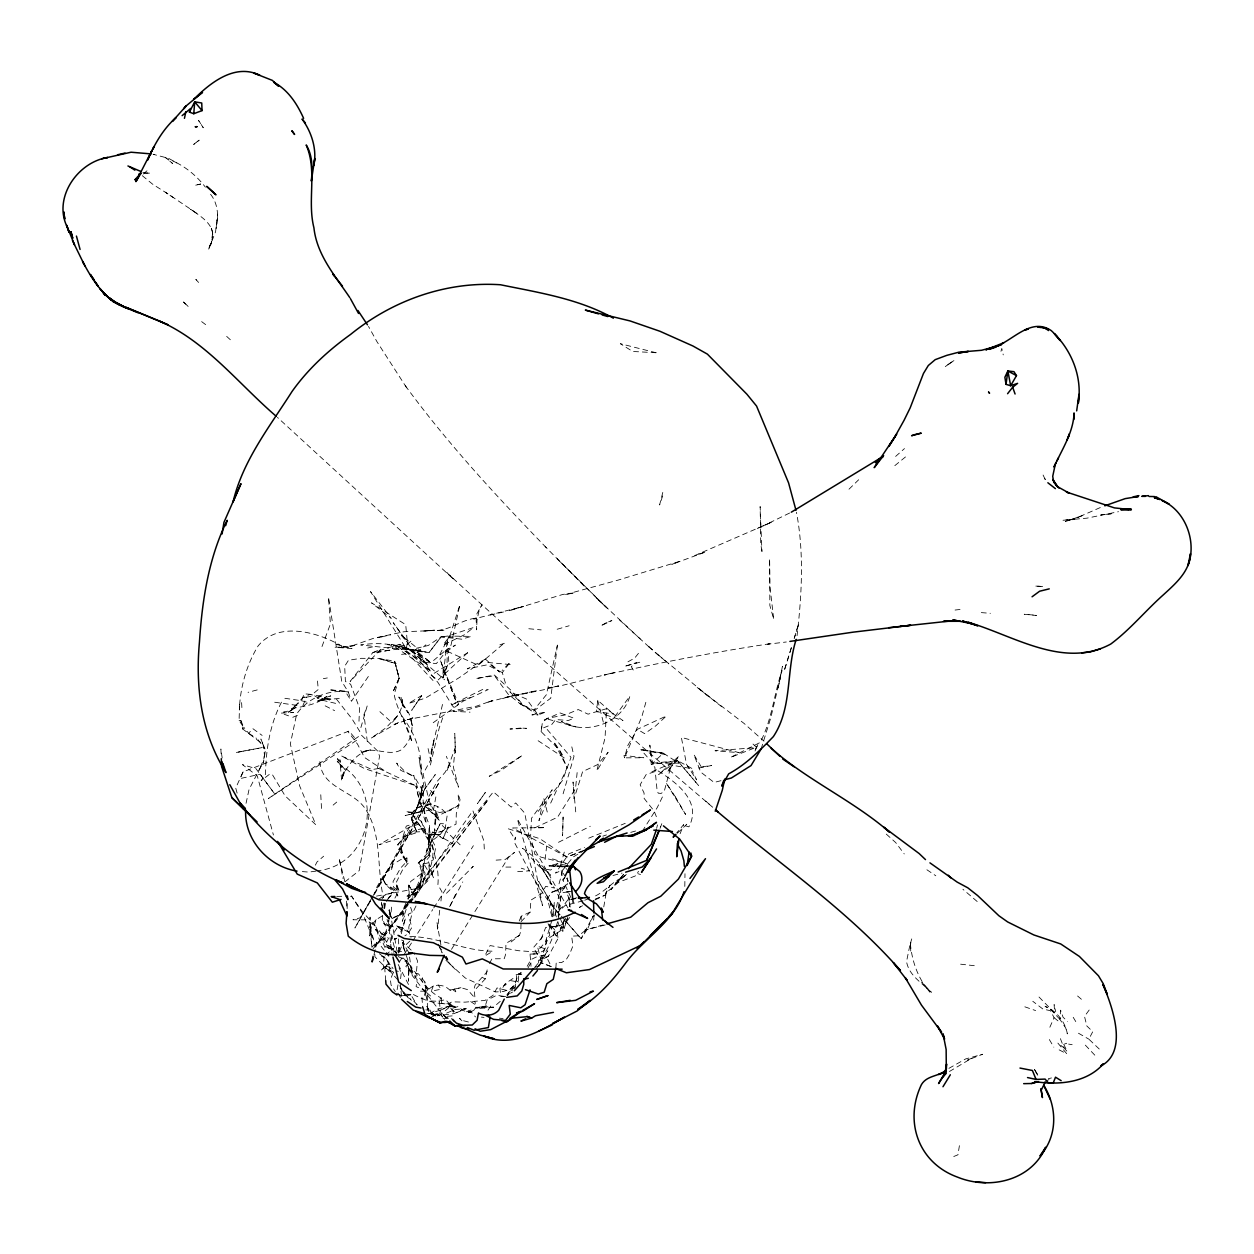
<?xml version="1.0" encoding="UTF-8"?>
<svg xmlns="http://www.w3.org/2000/svg" width="1254" height="1254" viewBox="0 0 1254 1254"><rect width="100%" height="100%" fill="white"/><g stroke="black" fill="none" stroke-linecap="round" stroke-linejoin="round"><path stroke-width="0.75" stroke-dasharray="5 3.75" d="M436.267 816.291L439.37 820.477L431.141 809.723L424.965 806.024L436.267 816.291L434.746 825.853L435.671 810.084L439.37 820.477L424.965 806.024L431.486 804.065L417.096 807.952L410.951 814.661L411.547 819.003L417.676 824.536L409.556 827.107L379.037 844.788L417.018 832.562L411.578 819.646L410.951 814.661C418.899 800.961 439.119 801.275 447.176 815.429L445.248 828.298L440.201 834.474L429.197 834.756L430.608 855.306L423.162 864.1L420.654 882.189L409.462 897.456C425.733 879.305 422.755 853.19 432.505 832.092L452.913 843.613M399.101 952.664L398.458 938.588L403.678 941.049L398.725 953.401L399.133 947.381L398.239 953.15M246.05 803.312L249.06 789.44L261.992 764.532L258.857 770.348L263.653 759.705L265.284 750.927L263.387 763.043L264.437 755.049L263.418 745.08L264.531 748.685L260.895 738.998L264.907 748.952L258.199 739.938L260.738 742.603L242.68 728.966L244.091 728.072L239.091 720.533L239.592 703.745L239.357 710.03C240.078 687.85 246.536 664.714 258.12 645.92C278.576 620.793 318.155 632.126 341.903 646.186L336.527 644.352L352.029 648.569L334.881 647.236L348.204 647.001L338.078 647.769L356.528 644.932L349.396 646.813L373.864 638.192L403.945 631.75L445.295 630.072L436.235 630.652C451.079 629.884 462.616 618.818 477.508 618.065L473.667 619.006L523.451 606.434L508.763 610.808L562.921 594.412L574.661 592.797L564.661 594.757L618.316 580.038L679.731 561.322L671.831 564.394L705.908 551.838L694.873 555.506L772.292 521.868L756.084 529.031M401.546 996.193L400.261 983.951M347.139 908.601L347.327 901.14M566.683 865.323L557.325 863.755L550.678 870.072L541.54 868.27L550.459 874.712L549.91 883.035L554.707 888.067L545.615 886.374L541.885 893.381L530.912 900.121L530.128 912.113L521.241 916.172L520.802 931.126L519.469 935.296L511.13 941.926M389.947 971.693L389.508 963.527L385.48 958.134L377.877 952.648M511.036 980.706L518.482 982.039L518.733 974.703L521.147 972.305M558.202 916.376L559.19 897.002L556.18 891.97L560.381 887.675L564.347 886.547L567.529 883.772L558.939 894.917L554.378 917.818M358.989 721.238L359.522 708.118L350.65 684.276L345.399 681.471L344.678 666.25L348.502 660.247L361.183 658.319L378.457 658.475L394.665 661.187L399.117 678.163L394.179 694.497C397.126 711.316 408.177 725.596 412.158 742.321L401.829 715.971C414.729 733.026 422.347 752.181 421.25 774.157L419.102 757.432L423.868 786.164L423.084 800.444L426.266 823.737L421.689 810.727L415.905 785.96L419.416 800.005L429.636 825.775L428.382 843.049L429.025 855.589L430.059 847.923L426.799 854.131L418.225 863.05C426.125 876.123 420.137 891.61 410.654 901.987L418.538 892.205L423.413 882.377L425.059 873.066L418.977 863.144L429.37 854.789L431.078 845.886L429.808 838.33L421.25 821.276L413.365 815.68L428.382 840.305L428.382 843.049L429.244 826.167C430.671 845.995 439.731 864.461 437.912 884.681L441.988 891.97L440.53 904.651M382.407 915.42L382.251 922.913L390.511 927.286L383.489 921.251L386.64 929.073L383.771 939.293L384.774 945.892L396.813 953.04L391.06 947.366L388.301 920.373L389.978 925.499L396.938 928.289C390.934 935.923 389.022 946.002 392.565 955.109M427.395 1008.279L427.238 989.249L424.871 981.945L418.46 973.841L412.535 972.571L409.023 969.279L406.594 962.304L402.111 959.091M534.69 967.414L539.283 961.865L545.929 946.551L546.462 937.929L549.675 935.672L549.471 926.847L547.559 922.505M388.803 921.58L389.148 916.235M389.257 914.464L389.602 909.119L397.204 952.241M553.39 916.172L554.299 902.065L552.309 916.846M594.035 915.154L593.691 920.122L594.098 914.871M384.1 956.253L383.348 966.709L393.631 972.289M428.084 748.575L430.624 760.065L434.276 738.857L431.204 751.851L430.624 760.065L423.1 773.875L428.899 800.491L433.461 809.912L439.386 812.529L450.092 810.601L458.87 805.178L460.03 799.707L458.133 793.97L458.87 805.178L456.299 813.564L456.033 824.113L441.283 831.763L434.119 832.828L437.505 806.73M555.851 968.104L556.259 962.226L561.416 962.664L566.118 959.812L569.771 953.73L572.937 945.971L571.652 936.158L578.58 935.813L587.844 928.399L593.111 916.125L581.229 938.494L587.844 928.399M1059.865 1019.298L1050.162 1008.921L1045.084 1006.398C1056.558 1010.708 1065.226 1021.9 1067.358 1033.86L1065.712 1028.014L1059.865 1019.298L1060.618 1010.144L1063.047 1017.198L1067.624 1021.508M603.77 906.908L606.184 892.817L618.457 882.267L635.104 876.06L638.552 871.342M577.138 772.574L575.523 788.547L557.56 817.216L534.721 827.891L545.396 827.609L512.714 827.985L566.918 856.999L581.354 851.748M538.138 740.738L564.394 758.043L559.3 749.767L541.117 731.631L542.292 723.197L546.822 718.401L565.256 714.952L578.235 709.545L588.063 714.169L606.56 708.698L613.253 713.902L597.703 700.296L596.512 711.739L613.253 713.902L623.034 720.611L603.958 714.341M391.107 912.097L391.812 905.31M392.408 864.68L391.436 870.637L392.408 864.68L400.418 859.789L405.011 858.441L407.252 864.288L406.782 857.736L407.08 861.796M476.191 988.591L485.298 978.857L487.806 966.724M545.129 859.554L546.932 843.597M400.606 978.684L401.217 973.386L396.562 970.612M797.058 635.684C801.808 594.945 804.175 552.591 796.447 512.243M541.117 731.631L542.292 723.197M439.715 910.263L437.568 929.12L436.925 922.27L441.33 947.334M560.381 887.675C562.356 913.837 554.534 940.453 539.283 961.865M684.809 886.421L684.982 873.724M420.372 797.685L422.363 785.412L419.682 800.992L415.121 811.777L424.589 789.283L435.248 774.643L424.589 789.283L419.682 800.992L422.363 785.412M959.404 1145.686L957.962 1154.793L952.836 1156.878M408.616 899.181L408.804 885.105L410.857 881.343L423.35 872.094L423.774 863.834L428.366 871.389L429.793 878.85L420.607 888.13L413.851 891.986L411.343 892.597L411.986 891.249L408.804 885.105L409.431 899.384M384.68 908.257L385.589 902.817L383.928 908.382M558.735 909.072L561.275 894.415M406.28 648.788L407.362 642.628L405.716 624.696L371.498 602.829L391.232 618.347L370.51 591.59L406.28 648.788L429.009 652.644L441.11 636.828L447.678 636.076L473.714 627.47L463.808 635.088L443.023 645.105L449.888 635.856L459.92 604.694L451.001 645.152L436.345 663.617L423.648 662.159L415.999 654.682L393.207 622.689L408.334 643.396L401.327 635.355L422.645 652.488L414.055 648.82L428.304 645.481L441.11 636.828L454.324 637.142M398.02 984.813L396.844 991.099L401.515 999.281M514.704 988.967L516.836 978.026L516.115 974.656L521.021 972.994M210.578 194.26C218.227 203.963 218.745 216.723 216.158 228.291L216.895 219.748L215.594 231.755L208.227 250.33L211.612 240.784L211.111 244.091L212.678 232.821L211.44 228.416L212.678 232.821L212.098 239.922C216.033 224.795 200.703 216.503 190.53 209.246L197.286 213.666L165.356 192.191L173.24 197.521M401.264 933.775L405.308 919.025L402.565 912.034L406.688 904.04M403.678 941.049L402.8 944.952L404.87 950.704M656.657 828.314L657.472 824.897M431.204 751.851L442.74 703.478M430.388 764.987L439.213 727.994L443.461 715.517M425.67 990.394L424.103 996.711L421.125 998.231M373.99 954.513L375.369 948.949M375.824 947.099L377.203 941.535L387.157 936.957L388.474 938.4L386.577 942.209L375.589 929.653L374.053 926.016L376.153 919.684L382.188 915.937M662.786 492.43L659.588 504.97L663.319 494.076M397.032 890.716L396.295 883.443L398.458 891.124L393.427 886.97L393.066 881.578L400.496 868.207L406.625 861.623L402.236 856.027L400.575 844.632L406.265 826.12L421.25 821.276L431.078 845.886M426.407 990.738L424.62 997.573L422.002 998.639L422.692 1007.025M423.35 872.094L420.654 882.189L413.616 891.5C427.645 878.333 436.706 860.573 431.423 841.356L440.217 823.612L445.781 823.878M367.171 705.971L359.757 731.427L351.966 718.793L335.476 697.867M645.841 702.303L641.891 716.536L624.539 757.839L643.757 757.761L623.99 755.441L624.539 757.839L627.768 745.534L637.361 729.326L666.376 715.987L655.701 725.894L644.681 733.653L637.361 729.326M560.522 865.323L565.146 849.052M559.018 883.819L563.783 866.937L567.372 866.53M761.115 748.983L770.787 717.805L781.979 670.529C773.859 694.716 772.025 719.827 760.19 742.446L730.424 757.479L755.237 747.697L715.015 750.77L738.919 752.619L681.361 737.446L686.581 764.517L696.613 779.878L692.145 770.646M563.109 793.813L573.987 756.366L571.746 746.553M1000.958 351.308L1001.789 348.424L1003.247 354.898M551.823 920.53L545.474 941.879L536.884 951.974L518.686 950.736L490.079 945.563L484.749 956.065L492.9 951.19C464.074 951.159 438.226 936.566 409.4 936.519M516.836 978.026L515.081 983.904L510.488 989.249L506.208 990.252L497.023 987.948L492.932 995.441L484.937 1000.441L464.983 1002.15L451.973 1001.836L448.446 1003.733C434.84 1004.188 421.689 999.532 410.136 992.619M794.315 638.035L798.594 624.022L794.158 638.49M791.368 647.534L784.142 671.047L791.65 646.798M479.608 1008.42L484.64 1007.981L487.101 1000.065L496.631 995.315L505.644 996.585L508.889 992.243L515.425 986.867M405.308 919.025L399.038 936.832M536.43 968.699L541.273 961.599L537.417 946.19L543.781 948.369L548.249 938.462L564.112 928.571L567.796 917.144M408.82 901.093L402.299 921.314L403.192 909.354L406.954 900.701M284.862 698.29L301.571 700.751L304.095 693.807L312.215 694.481L318.265 689.496L317.481 680.812M547.183 729.467L571.025 757.338L562.56 780.349L538.138 811.463M321.996 646.547L330.413 623.975L328.454 597.076L341.746 681.408L348.267 691.973L351.433 701.299L369.961 674.103M507.948 994.751L508.889 992.243L507.651 994.767L512.494 992.102M433.32 985.91L431.329 991.177L441.063 989.218L438.273 985.111L433.32 985.91L425.749 991.209L420.419 991.177M660.043 828.361L661.971 823.298L660.497 826.825M567.2 918.665L564.88 924.762L556.619 933.822M281.476 702.162C269.798 724.734 266.036 749.328 265.472 774.314L261.145 780.678L269.375 774.376L272.212 774.329L285.097 795.835L315.836 824.756L299.612 785.835L290.348 743.873L296.712 713.934C308.045 697.835 328.94 689.073 348.267 691.973L328.987 689.778L345.116 691.111L351.433 701.299M680.138 833.659L683.665 824.583L676.658 832.985M375.087 946.958L377.203 941.535L371.874 947.256L369.789 926.33L373.99 940.861L362.688 913.664L351.481 896.03L346.261 897.707M422.535 977.744L421.61 980.095L427.238 989.249M365.384 710.955L363.958 714.545L367.422 742.54M432.505 832.092L442.96 838.565L446.016 831.136L460.406 845.102M393.239 972.696L390.355 979.609L391.076 985.033L395.308 991.585M519.203 921L521.241 916.172M407.707 898.977L409.212 895.513M1049.864 1027.23L1054.065 1017.684L1050.491 1010.693L1043.014 1009.109L1032.794 1001.303M302.841 705.579L306.619 697.161L314.535 695.719L320.993 699.92L336.871 703.666M534.847 967.289L539.22 965.956L543.107 957.288L547.794 950.83L541.273 961.599M344.897 881.875L359.193 870.652L379.57 756.146L377.736 751.13L361.074 734.813L268.387 798.547L356.7 740.252L349.082 731.035L243.104 771.868L235.721 787.998L237.178 793.327M243.104 771.868L240.031 778.577L260.127 774.235L274.563 793.735L255.941 768.639L242.445 764.611L257.258 775.85L273.419 834.992M442.96 838.565L448.289 827.076L441.283 831.763L434.715 829.944M755.018 751.005L758.294 743.92L754.547 750.785M550.663 803.109L567.169 767.714L559.3 749.767L553.766 741.741L567.169 767.714M411.578 819.646L417.096 807.952L411.249 818.501M455.563 894.274L449.104 907.818L462.789 881.923M415.999 905.952L413.162 911.83L408.146 914.354L411.892 927.49L407.973 933.791L404.854 935.876M394.916 898.13L398.96 890.606L396.154 882.612L402.895 869.21L408.506 862.783L403.474 857.156L400.575 844.632M339.223 698.494L330.899 699.136L323.328 698.039L331.181 700.531L318.782 695.892L309.66 694.512L302.872 697.522L291.273 710.328L288.42 712.147L283.592 712.1L291.273 710.328L295.709 707.413L288.42 712.147L293.514 712.507L280.99 713.118L288.545 715.83M409.023 969.279L408.443 981.192L408.647 968.025L406.594 962.304M662.41 796.964L657.284 807.498L642.659 830.712M564.613 877.126L563.015 880.292L572.388 900.858M439.731 654.651L449.324 636.076L471.159 636.389L461.707 639.195L441.11 636.828L429.009 652.644L387.47 644.587M489.452 963.558L491.913 958.84L504.233 958.683L505.581 954.513L505.973 943.416L519.469 935.296M315.35 865.182L317.027 861.968L323.642 856.216M1099.225 1049.002L1088.833 1039.143L1092.767 1031.681L1086.826 1025.96L1084.506 1016.383L1089.82 1009.172M404.634 908.288L407.033 903.836M211.487 242.884L209.261 247.007L210.923 244.028M376.561 887.566L384.743 873.458L392.047 868.129M528.075 967.853L530.85 962.79L530.003 954.137L537.135 953.824L543.515 950.814L545.929 946.551M527.182 966.317L530.897 959.624L538.342 956.018L533.499 947.554L542.935 936.393L540.96 939.246L545.725 927.396L559.237 926.126L556.964 918.853M372.172 897.253L354.913 927.991L370.432 901.156M373.128 895.544L437.38 781.148L445.154 772.245L450.327 762.698L446.863 770.787L455.296 747.509L454.779 733.48L455.374 752.933L455.296 747.509L453.305 766.915L458.478 787.183L446.346 756.303M406.045 860.699L399.352 850.525L397.8 844.585L402.518 839.365L409.556 827.107M386.498 901.422L392.079 892.315M374.319 894.447L439.355 782.088L373.927 894.321M370.008 901.03L360.243 917.787L352.938 919.762L366.184 919.856L375.902 926.675L386.389 950.642M488.01 1010.191L491.693 1004.658M451.503 949.341L473.887 913.21M474.905 911.58L508.481 857.391L514.548 852.375L505.158 859.554L494.562 860.228M565.46 918.445L560.334 928.853L565.084 918.79L563.485 921.596L562.827 931.361L562.78 922.583L565.617 918.1M388.097 898.82L392.11 894.118L389.242 897.237M399.368 961.99L411.876 942.334M412.927 940.704L432.724 909.589M433.759 907.943L473.369 845.713M421.72 695.531L411.688 710.328L421.72 695.531L408.538 703.431L425.278 698.164L459.497 677.505L485.455 659.118L499.703 672.003L487.728 662.473L510.174 664.542M565.162 877.048L563.015 880.292L561.181 870.354L565.382 876.624M382.015 898.836L384.1 895.669L393.834 892.049L386.122 885.042L382.047 877.455L386.122 885.042M564.347 886.547L551.65 892.331L547.434 898.522L552.026 917.411M406.327 905.09L386.013 933.869L375.369 946.19M407.456 903.491L472.899 810.742L483.872 840.807L484.373 850.573M513.764 986.804L507.509 995.457L512.776 989.735M614.758 716.708L629.931 696.08C622.235 723.558 585.038 735.941 561.447 721.473L576.166 726.975L548.923 719.451L544.173 720.015L560.052 712.93L573.924 718.228L568.375 720.47L555.726 719.561L551.697 724.577L541.556 728.621M146.969 170.795L142.627 174.525M505.425 683.101L502.305 672.614L510.268 662.081L502.117 670.514M569.724 917.473L565.93 922.505L560.272 925.452L551.697 926.847L558.14 925.703L551.415 929.198L548.421 923.038L558.077 938.4L548.484 956.018L546.65 957.163L540.835 955.47L548.484 956.018L543.217 959.106L538.624 960.219L538.75 966.599M408.349 904.557L386.013 933.869L379.523 930.86L394.148 953.792M409.525 903.021L488.261 799.676L408.647 902.77M373.018 948.933L407.472 904.306M568.015 899.698L562.623 906.689L555.271 913.414L556.4 917.05M438.273 985.111L445.029 986.271L450.045 990.143L460.923 987.682L467.397 989.578L474.968 998.074L474.137 988.56L475.125 985.127L487.257 971.584M638.458 653.35L634.696 658.052L625.009 663.476M539.22 965.956L543.374 959.749L537.668 966.724M623.426 874.602L610.98 889.572L623.52 874.493M376.153 919.684L371.764 924.731L369.695 935.907L370.04 917.113L371.874 947.256L387.157 936.957L375.589 929.653L387.157 936.957M239.091 720.533L240.815 720.407L242.68 728.966L243.95 727.43L248.637 733.261L252.9 728.699L262.133 735.424M521.053 921.706L530.128 912.113M446.487 893.287L473.26 866.31L469.2 870.37M416.955 652.66L425.858 644.822M403.114 957.978C416.328 970.235 424.009 989.97 441.236 997.98L437.959 1001.241L445.703 999.626L448.713 1003.122L455.484 1007.009L450.045 1006.649L440.718 1014.564L436.502 1016.226L432.818 1015.003L426.642 1006.335M410.889 641.202L405.763 645.841L397.393 644.681L393.364 645.732L392 649.619L378.112 652.441M849.005 489.201L858.661 479.765M652.723 763.231L677.599 760.692L698.447 785.396L677.473 760.567L669.761 764.846L692.506 768.78L677.473 760.567L658.695 774.517L679.292 755.817L667.849 771.602L671.015 765.896L664.275 791.243L661.14 793.406L658.272 793.186L657.127 790.898L654.854 767.182L651.265 764.532L649.823 745.111L652.723 763.231L663.272 753.137L678.696 763.137L652.723 763.231L640.872 749.641L663.585 753.199L665.153 754.532L640.872 749.641L663.272 753.137M677.238 833.299L686.8 824.239L684.01 825.398L688.932 826.856C702.162 801.29 676.58 782.543 657.676 770.63L646.123 774.611L640.151 784.738L644.07 793.014L644.133 798.422L654.102 810.993L657.582 819.74M446.236 1018.311L443.07 1014.564L455.171 1009.501L466.3 1008.655L454.246 1013.577L449.371 1006.037L440.185 1010.254L453.65 1004.971L437.818 1008.984L430.812 1012.997L440.185 1010.254L439.48 1001.366L427.159 1000.786L424.949 990.346L416.109 986.616L417.143 979.656L405.794 966.27L408.976 963.511L403.459 947.099L411.594 939.512M895.622 456.425L904.479 448.587M614.977 884.775L626.53 874.32M292.072 708.667L298.624 702.961L291.618 708.479C303.719 706.519 316.776 704.701 326.651 696.581L317.56 701.08L325.413 699.324L330.727 695.829L321.385 699.089L330.899 699.136M502.838 644.305L478.15 665.231L445.452 650.512L430.874 662.755L399.728 644.274L372.767 652.644L350.148 681.424L380.777 649.211L372.767 652.644L406.751 647.832L417.096 651.5L430.874 662.755C411.03 646.28 386.154 640.778 360.713 644.979L410.356 650.23L419.228 655.528L427.238 664.369L397.957 647.001L410.356 650.23L444.606 679.778M333.141 805.115L336.715 802.074M385.464 955.125L393.693 948.275L390.731 950.924L385.668 943.541L396.813 953.04M894.823 465.642L905.764 456.722M393.756 917.348L403.616 913.116L392.236 918.524L389.775 915.906M626.342 874.461L615.009 883.286L622.877 877.204C612.36 881.703 605.306 891.171 595.337 895.999M514.187 985.707L509.202 989.531L503.136 991.585L495.314 991.961L465.25 977.979L448.274 962.523M425.2 831.527L423.131 828.439L420.451 831.763L413.005 832.06L402.518 839.365M418.225 863.05L429.37 854.789M433.21 722.712L463.196 701.174L488.245 689.575L482.696 689.434L451.283 704.889L470.407 697.459M949.435 1071.496L971.928 1058.094L967.633 1060.069L982.603 1054.269L965.705 1058.909L948.494 1068.58M378.065 899.62L384.1 895.669M500.268 1001.335L493.465 1007.275L484.64 1007.981M470.532 1012.229L477.272 1007.871L486.395 1005.614L479.091 1008.498L475.517 1007.307L493.465 1007.275L481.175 1006.382L465.453 1012.103L470.532 1012.229L464.262 1008.859L454.246 1013.577L437.144 1015.756L439.48 1015.379M418.538 892.205L406.986 896.171L418.538 892.205L418.209 891.359M585.383 849.742L573.109 857.031L562.905 869.884L555.538 873.082L568.877 853.833L584.552 847.453M317.246 698.384L321.416 695.923M485.455 659.118L467.319 668.884L487.085 664.839L502.305 672.614M582.546 905.717L579.348 907.394L582.796 905.749M441.596 814.112L458.87 805.178M431.172 1017.276L439.558 1012.95L444.59 1019.486M558.469 842.327L590.289 826.245M1044.582 1081.81L1051.354 1078.393M789.628 513.027L763.059 525.943M445.452 650.512L455.374 645.089L448.336 650.356L448.744 662.175L442.866 677.944L443.211 668.131L440.248 659.996L456.158 701.613L443.211 668.131L458.698 704.199L453.415 707.193L438.022 682.568L410.356 650.23L401.703 646.719L391.42 644.368L430.341 670.906L417.096 651.5M594.898 899.996L605.259 895.074L595.384 899.008M1100.291 507.556L1076.982 517.777L1082.014 515.723L1065.461 521.539L1078.471 517.071M396.766 938.164L394.211 939.293L397.863 938.133M292.793 717.304L298.53 714.827M651.939 771.743L677.599 760.692L651.265 764.532M421.532 810.836L414.666 813.438L405.857 811.683L417.049 812.702L405.167 815.555L431.141 809.723M588.69 838.174L625.244 823.329M583.706 850.4L566.918 856.999L539.878 838.675L508.246 828.8L515.128 839.287L515.394 837.17L514.391 842.312C527.777 867.878 540.521 893.945 560.397 915.42M583.016 900.795L565.037 905.529L558.014 912.269L559.362 915.89M584.709 900.2L589.772 898.397M432.818 1015.003L439.558 1012.95M602.861 836.167L606.419 834.929M499.923 644.807L504.343 643.271M551.65 892.331L565.366 887.644M1063.753 1044.268L1067.232 1051.573L1063.925 1047.811L1063.753 1044.268L1066.731 1043.265M1073.973 518.639L1068.706 520.332L1074.286 519.36L1062.577 520.3L1086.967 518.153L1118.49 511.695M453.117 1008.091L458.525 1006.413L462.271 1010.191L468.902 1012.621L470.799 1011.429L475.47 1016.931M257.211 689.919L248.057 692.349M502.399 698.635L514.563 695.077L486.818 702.506L492.728 700.453L476.551 706.159L407.284 719.671L412.911 717.868L394.085 724.561L398.49 722.335L371.027 738.214L385.824 727.931L397.596 715.658L392.33 722.414C398.176 715.768 403.616 707.554 402.299 698.274L402.362 705.955L400.998 697.569L402.409 703.698L398.835 697.02L408.067 712.789L402.832 705.547C416.03 717.492 414.698 739.562 400.684 750.174C388.238 756.664 374.491 746.099 361.936 752.243L371.153 749.641C357.625 752.071 348.988 763.686 343.11 775.144L345.054 770.912L341.699 779.408L343.831 771.1L341.699 781.148L339.881 759.752L341.025 767.134L337.577 758.607L341.934 767.276L337.185 761.147L345.132 769.548L340.539 765.05C386.028 792.214 370.259 865.307 317.67 870.762M557.184 629.242L569.144 625.762M630.762 832.374L638.208 830.258M319.159 700.782L322.09 699.951M480.235 706.19L465.406 710.391L453.211 711.284L470.031 712.178M423.131 828.439L414.776 830.305L404.791 836.449L397.8 844.585L405.011 858.441M603.237 924.919L584.897 930.092L608.692 924.073M639.775 662.222L624.304 666.47L636.813 662.52L631.295 666.564L633.709 670.827M612.971 875.496L622.015 873.129M720.987 780.678L714.09 782.449L700.704 772.056L693.838 754.5L701.723 767.636L700.641 767.056L711.661 765.489L696.189 768.561M419.965 803.657L422.755 802.936L431.204 804.127M423.162 864.1L428.429 862.752L433.226 859.805L435.781 847.202L429.197 834.756L440.201 834.474L431.423 841.356L426.736 851.435L440.217 823.612L445.248 828.298M557.325 863.755L548.986 865.856L563.783 866.937L567.074 869.383M1048.297 1078.738L1051.463 1077.938M577.044 897.754L569.535 899.541L576.589 898.554L571.479 899.228M367.704 648.02L376.09 646.045M450.045 990.143L460.923 987.682M490.079 615.04L506.444 611.309M382.423 636.656L377.658 637.675L390.496 634.963M514.438 695.719L537.025 690.578L506.898 697.287L543.123 689.904L558.547 685.954L548.515 687.741L560.193 685.907L614.241 672.536L604.24 675.06C659.745 662.77 715.438 651.814 771.571 643.521L767.714 644.211L786.321 641.985M323.344 678.68L327.31 677.944M563.03 892.597L568.799 891.704M570.209 907.034L568.877 897.237L569.473 906.642L569.677 900.685L566.589 891.955L572.655 891.108M376.498 896.108L416.485 888.6L426.517 874.618L493.371 791.87L511.24 807.106L515.692 802.921L524.736 813.141L542.465 905.654L517.306 818.893L567.937 907.959M316.008 871.138L308.75 872.094L299.079 871.326M396.766 994.892L400.167 994.469M443.054 1018.53L450.531 1017.637L454.324 1021.979M955.062 610.04L962.414 609.209M396.374 993.231L400.59 995.895L410.92 994.83L416.924 1004.893M400.59 995.895L410.92 994.83L405.888 993.826L403.506 991.851L405.622 998.074M302.872 697.522L306.619 697.161M401.531 654.337L405.685 653.945M452.161 1015.881L447.443 1016.304L443.07 1014.564L447.098 1018.405M517.667 871.655L529.69 870.84L521.272 868.223M144.523 173.522L150.574 173.036L142.893 172.582M426.783 1013.295L439.072 1014.69L428.539 1013.498M530.003 954.137L537.135 953.824M566.589 891.955L569.097 891.845M450.938 1004.329L448.446 1003.733L454.12 1011.68L450.938 1004.329L441.392 1003.545M516.115 974.656L523.326 974.342L518.341 973.809M434.824 834.96L429.197 834.756M336.73 896.438L347.797 896.124M450.045 1006.649L458.525 1006.413M505.864 867.078L511.491 867.063M570.931 865.934L548.986 865.856L568.375 866.42M505.644 996.585L500.91 996.475L499.907 988.418L506.193 983.982L502.635 987.807L505.362 983.512L512.886 978.559L518.482 982.039M981.302 612.61L990.394 613.316M425.717 1009.862L431.298 1010.332L427.159 1008.435L429.934 1013.734L436.502 1016.226L429.589 1010.818M528.812 628.74L541.195 629.9M499.358 1018.185L503.089 1018.546M481.395 1017.119L484.013 1017.402M960.611 964.185L977.085 966.003M296.979 705.375L274.281 702.177M401.531 951.504L397.894 950.908L401.139 951.441M1068.627 1044.112L1072.17 1044.707M154.54 154.618L153.113 154.289L168.506 158.302L176.83 162.895L173.005 161.014C185.733 166.766 196.909 176.046 205.39 187.16M568.109 866.655L567.294 863.74L541.211 857.203L534.894 854.413L530.63 836.246L531.477 818.298L552.183 789.769L538.954 820.727L543.687 798.03L547.779 814.081M468.447 1022.01L462.036 1020.348L459.34 1018.232L463.431 1022.323M301.571 700.751L310.02 703.086M637.784 873.646L640.528 874.508M552.544 858.88L567.294 863.74M399.791 985.754L403.71 993.293L408.82 995.049M1024.847 1006.821L1035.616 1010.567M401.421 930.06L396.703 925.828L406.468 929.449L409.212 932.49L410.998 937.757M551.415 966.568L540.646 962.508L552.669 967.304M390.166 964.687L388.27 963.965L387.533 960.548M482.586 977.634L485.298 978.857M398.161 956.536L407.268 960.987L415.92 977.477L417.457 960.768L413.945 952.648M381.514 956.128L385.48 958.134M325.194 705.845L334.599 710.642M1059.144 1049.864L1066.778 1053.799L1057.874 1043.093L1063.925 1047.811L1059.818 1037.074M396.703 925.828L409.212 932.49L408.773 927.38L412.252 912.254L410.56 907.128M167.707 193.759L152.643 184.197L142.204 175.607M1078.456 1033.218L1088.833 1039.143M248.637 733.261L256.584 738.402M383.928 770.348L364.459 757.416L357.406 743.983L347.844 731.443M926.91 869.774L935.797 875.762M453.102 989.923L455.813 991.82L454.826 988.544M389.116 971.066L374.977 956.88L374.491 950.391M448.227 1018.53L442.427 1014.329L412.205 975.455L409.447 956.347M387.188 966.003L393.96 970.972M721.755 706.754L696.895 687.239L744.202 723.542L763.968 741.177M201.643 321.62L207.756 326.228M709.278 696.958L658.413 655.074L668.79 663.883M1054.065 1017.684L1059.865 1022.402M470.705 1001.585L476.363 1005.269L474.608 1001.335M430.341 670.906L401.703 646.719L433.022 680.514M977.195 901.532L962.915 889.258M1077.594 996.005L1083.895 1001.413M430.561 995.958L424.463 990.707L425.749 991.209L424.871 981.945M648.788 646.594L658.977 655.528M712.695 807.247C622.721 730.533 533.624 652.738 446.769 572.545L454.183 579.771L277.447 417.394M705.688 801.071L711.253 805.993M648.569 646.578L660.56 657.206M649.055 646.986L619.304 619.758M886.28 834.098L895.685 842.563L904.244 853.927M411.155 950.109L402.753 942.459L408.835 952.679M640.261 638.991L595.775 597.327L608.127 609.115L557.137 558.814L602.641 603.832M226.66 336.385L232.46 341.684M379.899 711.676L389.602 720.533M753.011 744.061L756.914 747.729M1085.353 1045.146L1097.328 1057.859M445.907 960.188L455.296 969.373M1039.017 997.024L1054.614 1012.95L1054.128 1004.564L1055.696 1011.743M583.956 585.932L545.051 546.415M546.305 547.684C496.333 496.129 447.364 443.211 404.948 385.213L406.688 387.862L376.905 341.59L368.504 326.416M430.514 790.396L436.016 796.118L433.461 809.912L430.639 805.46M397.816 979.891L387.47 968.323L386.216 965.172L389.508 963.527L380.73 970.721L386.216 965.172L384.837 969.561L385.699 980.55M417.221 1004.846L413.052 1000.347L407.801 997.541L405.982 994.061M551.29 926.016L557.199 932.615L558.077 938.4L551.415 929.198M564.112 919.574L581.417 938.98L561.353 916.172M553.813 907.614L538.53 881.201L553.813 907.614L560.083 914.746M412.535 972.571L408.647 968.025L408.773 969.797L408.287 966.771M440.718 1014.564L442.913 1017.245M384.241 950.234L380.965 946.065L375.902 926.675L361.591 910.686L351.481 896.03M448.446 961.912L450.641 964.843M391.922 967.1L393.035 968.621M398.192 964.483L408.992 985.472M403.71 993.293L411.406 1000.253M566.432 878.192L568.532 881.327M413.365 815.68L429.15 839.208M400.308 988.042L405.465 995.895L400.747 987.447M389.68 914.589L392.236 918.524L388.662 909.777M408.804 885.105L417.551 900.168M1073.205 1017.307L1077.076 1023.766M1049.347 1039.566L1053.815 1047.121M1034.519 1069.49L1037.011 1073.847M1034.613 1069.693L1038.296 1076.293L1036.117 1072.123M547.684 959.341L550.287 964.498M439.841 947.632L442.207 952.821L441.627 949.168M438.257 944.184L442.176 952.868M240.815 720.407L244.091 728.072M399.07 967.884L400.528 971.333M411.547 819.003L417.018 832.562M560.052 917.693L564.112 928.571M319.88 761.601C321.573 789.581 355.76 789.942 367.108 811.761C382.219 838.08 376.655 869.226 383.473 897.707M396.64 955.783L387.063 919.354M597.703 700.296L603.676 723.589M344.74 881.28L339.113 858.222L342.969 878.474M381.341 902.222L382.893 909.479L380.965 900.403M549.973 900.999L552.857 917.818M222.177 757.98L220.892 748.967L221.206 756.726M404.039 949.341L403.427 943.635L403.459 947.099M441.236 997.98L441.941 1005.238M575.727 811.871L573.047 781.994L574.05 798.751L582.64 771.571L597.468 764.674L608.112 752.306L596.794 770.975L605.055 737.807L606.56 708.698M384.069 903.052L384.367 906.689M320.773 794.738L321.526 808.814M241.614 702.616L241.959 708.996M384.037 903.178L384.288 908.335M530.85 962.79L531.006 966.301M346.606 901.093L346.794 908.57M567.388 877.894L567.482 881.813M217.585 219.152L217.553 210.876M447.333 640.136L447.051 665.216L442.866 677.944L447.333 640.136M563.093 817.106L562.607 835.775L563.093 817.106M421.093 793.108L420.968 798.061L417.316 807.278L421.093 793.108M429.244 835.148L429.15 838.409L430.091 833.346L429.244 835.148M769.627 559.864L769.846 605.431L773.749 619.476L769.925 586.355L769.627 559.864M477.022 619.648L476.645 629.822L475.924 615.542L481.959 604.741L479.373 609.491L477.022 619.648M557.387 645.183L550.757 698.149L533.781 711.081L520.034 703.713L508.042 694.042L494.484 675.655L475.736 678.618L494.374 675.044L510.535 689.841L521.758 703.525L509.845 691.753L526.602 699.105L538.091 714.952L546.039 711.927L531.9 714.905L538.091 714.952L520.034 703.713L533.922 710.062L546.383 694.732L557.387 645.183M782.433 666.313L778.17 688.007L782.433 666.313M909.761 945.688L906.532 961.614C908.931 975.596 922.098 982.964 931.346 992.29L921.784 982.133L929.747 992.039C917.85 978.386 911.768 960.783 910.326 942.945L910.749 951.143L910.373 944.936L911.736 938.901L909.761 945.688M423.288 791.729L420.968 798.061L413.616 775.285L423.288 791.729M399.117 678.163L392.753 692.427L399.117 678.163L394.665 661.187L399.117 678.163M605.917 893.02L605.368 894.274L609.899 885.528L605.917 893.02M485.298 792.528L477.461 803.595L485.298 792.528M420.435 883.474L415.074 890.622L420.435 883.474M467.617 652.77L437.912 680.154L431.062 675.185L467.617 652.77M196.392 142.235L193.649 144.476L199.198 140.166L196.392 142.235M949.231 363.613L945.014 366.873L954.466 360.274L949.231 363.613M521.554 755.927L501.616 770.097L489.217 776.304L521.554 755.927M606.34 622.689L600.65 625.95L611.889 620.542L606.34 622.689M200.624 184.056L194.872 185.373L200.624 184.056M243.245 751.13L235.517 752.635L262.18 747.588L243.245 751.13M378.818 768.483L371.968 769.564L341.245 755.833L364.318 768.483L415.889 785.772L378.818 768.483M1111.138 513.795L1100.824 514.861L1111.138 513.795M428.758 630.637L422.598 631.201L434.386 630.151L428.758 630.637M520.912 728.057L509.955 729.029L526.539 728.323L520.912 728.057M1042.638 586.48L1034.863 586.041L1042.638 586.48M656.046 352.735L632.659 351.465L620.322 343.69L656.046 352.735M1033.139 615.009L1024.236 614.256L1036.494 615.479L1033.139 615.009M386.122 660.309L378.457 658.475L396.107 663.711L386.122 660.309M412.284 775.662L400.731 770.317L396.64 763.09L404.995 771.571L412.284 775.662M394.728 889.65L385.15 883.647L395.48 891.766L397.863 895.983L394.728 889.65M548.217 872.314L539.079 866.389L522.526 848.268L532.135 855.432L548.217 872.314M168.067 159.462L165.544 157.581L172.629 163.537L168.067 159.462M184.777 303.123L183.46 301.979L188.335 306.634L184.777 303.123M198.587 282.448L195.843 279.376L198.587 282.448M200.703 123.66L198.54 120.431L203.289 127.767L200.703 123.66M675.498 797.027L666.188 782.982L685.577 814.426L675.498 797.027M545.96 874.837L539.173 864.257L551.901 884.54L545.96 874.837M1045.24 479.53L1043.062 474.984L1045.24 479.53M433.586 877.753L429.307 869.351L428.46 861.545L433.586 877.753M412.19 725.188L410.481 718.197L412.503 727.022L412.19 725.188M761.946 551.384L760.739 543.907L760.143 506.553L761.946 551.384"/><path stroke-width="1.5" d="M1073.847 419.51L1074.067 412.942C1073.455 432.458 1061.856 449.637 1053.956 467.021L1056.119 462.648M677.426 843.346L676.721 856.764L678.994 838.801M193.774 113.722L194.715 101.84L201.737 103L202.035 110.603L193.774 113.722L189.417 112.123L190.639 108.455L182.128 115.634M1006.021 384.351L1007.871 370.996L1013.953 371.67L1016.477 375.636L1010.661 385.73L1006.021 384.351L1004.877 377.25L1007.871 370.996L1016.477 375.636M689.136 852.03L687.098 865.526L691.612 856.137L690.86 852.955M684.01 891.735C674.386 921.486 643.882 938.431 625.73 962.947C612.422 980.863 597.515 997.808 577.906 1009.313L590.164 1000.363L577.059 1011.022L552.575 1023.562L564.425 1017.198C540.631 1031.023 511.663 1048.438 483.746 1036.008L494.201 1038.829L480.204 1035.13L462.851 1027.7M222.099 533.953L223.949 522.354L240.972 483.668L233.072 501.929C242.696 460.767 269.673 426.611 292.01 391.53C307.888 369.131 328.329 350.399 350.571 334.442C392.58 300.349 446.142 281.178 500.456 284.752C538.812 292.59 578.784 298.765 613.378 318.171M490.095 1016.994L488.386 1027.543L474.09 1030.239L467.24 1027.449M373.096 956.3L372.14 961.943L373.065 958.228M944.779 1074.129L946.018 1070.869L938.572 1083.55L944.779 1074.129L946.613 1064.019L946.3 1069.145L946.143 1049.488L943.055 1033.86L944.575 1039.19L937.428 1025.913L941.629 1032.355L921.455 1005.097L905.419 977.963L906.94 980.095L893.412 962.774L900.435 970.518C846.716 909.134 778.468 863.442 716.724 810.946M478.401 1013.263L477.116 1020.27L472.272 1024.988L463.149 1025.349L456.331 1023.107L452.647 1019.298M593.8 912.881L593.534 900.764M184.448 118.331L185.874 111.684M724.734 779.032L722.304 790.255L715.266 811.244M656.265 830.023L651.312 844.35L628.395 868.614M796.18 639.368C785.882 671.376 792.591 707.601 773.357 736.615C759.924 750.456 745.754 764.658 728.668 773.859L721.755 786.086L723.652 780.693M555.851 968.104L553.249 979.327L546.854 983.7L544.173 992.275L538.327 994.046L525.457 989.672M1068.439 437.082L1069.333 433.915L1066.935 440.248M225.642 525.677L227.178 520.3C208.603 558.046 202.176 600.243 199.464 641.876C195.295 687.38 201.142 733.276 225.986 772.589L222.914 763.608M1076.669 410.889L1078.989 394.32L1078.33 403.036C1082.515 376.012 1071.088 348.91 1051.26 330.617C1033.406 318.375 1016.712 336.009 1001.648 343.862L1003.764 342.765L985.785 349.835L993.983 347.013L981.521 350.289L958.902 352.17L946.817 355.352L935.218 359.647L928.305 365.51L923.461 373.473L910.169 407.879L904.071 420.294L894.337 437.771L888.804 446.455L896.673 434.072L874.195 467.664L883.302 455.907M530.066 989.798L525.081 1004.767L520.802 1007.793L509.187 1005.442L510.284 1014.157L505.55 1020.411L493.574 1019.377L486.191 1015.709L488.982 1015.395M1055.257 464.388L1052.717 476.348L1053.768 482.257L1058.266 487.445L1052.749 479.498L1057.247 486.505L1069.207 493.151L1066.402 492.007L1114.477 507.901L1131.39 509.704L1120.81 509.547L1131.014 508.779L1127.848 509.312M658.758 831.747L646.641 860.354L618.159 872.032M444.12 955.266L437.254 972.32L439.292 969.029M646.641 860.354L659.04 830.352M151.546 151.279L147.659 159.995C154.414 144.273 163.239 128.801 176.187 117.437L172.347 121.387L186.313 105.775L202.537 92.31L196.784 96.919M150.104 154.508L152.063 150.245L135.934 181.642L140.087 174.572M504.265 999.109L498.684 1010.301C493.543 1015.85 485.267 1016.539 478.699 1013.185M1057.028 460.829L1058.501 457.835M565.413 875.543L569.426 867.643L575.304 860.134M189.417 112.123L194.715 101.84L202.035 110.603M942.977 1086.748L950.328 1074.772M761.115 748.983L751.036 765.583L731.333 778.029L724.436 779.8M656.532 848.911L641.499 872.376L650.826 858.238L642.205 867L625.636 872.173M424.15 1013.514L413.303 1010.175L401.515 999.281M568.375 872.188L578.047 857.611M568.391 872.376L572.764 865.934L579.74 871.53C584.192 878.239 581.229 886.625 575.555 891.5M1044.692 1083.252L1041.212 1090.165L1042.435 1097.563L1040.851 1088.613M1007.573 393.725L1012.668 387.235L1017.605 383.348L1010.661 385.73L1007.871 370.996M689.935 878.443L705.485 858.676L671.925 913.821L641.06 945.187L589.521 969.546L566.4 972.775L556.102 968.668M532.887 976.035L537.449 970.502M533.53 968.793L514.344 990.801M675.483 834.396L673.147 837.186L675.875 834.6M667.112 919.198L649.697 936.534M669.605 916.251L673.351 911.846L669.37 916.031M140.887 173.209L134.852 179.839L136.467 178.758M942.961 1076.904L946.315 1073.267M662.708 923.007L650.795 934.951M614.241 870.872L603.456 881.734L597.123 883.333L614.241 870.872C603.331 876.091 588.079 880.465 584.474 893.6L589.082 899.541L596.418 903.836L603.284 912.207L601.34 908.053L602.657 920.044M882.659 456.44L875.762 462.914L883.631 455.657M636.985 948.322L644.054 941.77M595.681 839.757L600.133 835.963L569.426 867.643L573.156 902.582M883.412 455.641L875.308 462.397L883.098 456.456M195.734 97.749L193.649 99.442C210.453 82.576 235.125 63.029 259.876 75.287L253.857 73.077L272.337 80.381L278.576 86.134L273.654 82.168C288.122 89.943 297.088 103.8 303.625 118.362M1100.808 1065.79L1103.457 1063.784C1086.575 1083.064 1058.345 1085.274 1034.534 1081.559M1032.058 596.794L1039.613 591.23L1049.253 588.863M883.129 456.393L791.274 512.196M1101.043 1065.9C1128.584 1051.557 1112.361 1006.476 1102.956 984.594L1107.016 993.732L1103.254 983.732L1098.473 975.784L1079.396 956.441L1060.743 943.964L1033.845 934.951L1007.667 921.956L998.874 915.734L977.665 895.591L967.774 887.801L957.178 882.111L929.951 862.862M945.798 1070.352C938.305 1076.622 927.019 1075.352 921.486 1084.522C903.946 1120.998 918.085 1162.756 957.429 1177.098C989.281 1190.171 1031.101 1180.939 1045.711 1147.206L1040.021 1155.922C1057.78 1136.187 1057.42 1107.172 1043.783 1085.353L1050.209 1099.256M522.401 1010.599L534.549 1003.686L522.699 1011.257L516.523 1012.997L520.88 1011.461L506.804 1022.01L501.788 1020.568M520.88 1011.461L509.845 1018.373L527.056 1016.665L531.649 1018.076L535.505 1015.74L553.437 1012.37M600.023 840.164L603.393 838.158M633.631 820.006L638.662 816.981M642.017 814.959L650.418 809.927L629.116 824.771L585.696 849.271M604.585 842.28L616.231 836.418L634.211 835.43L646.312 829.803L656.516 822.31L645.591 830.226L631.781 835.587L628.066 835.681M510.566 1019.283L490.737 1029.612L480.204 1031.243L475.047 1028.782M525.708 1018.781L520.912 1021.101L531.649 1018.076L526.884 1016.273M959.263 621.059L943.51 621.31L960.298 621.294L952.805 619.899L972.007 623.74L962.476 620.996L977.728 625.809L968.119 622.235C1013.201 635.323 1063.533 669.495 1110.746 644.054C1130.168 629.586 1145.466 610.698 1163.508 594.694C1175.578 583.596 1189.795 571.448 1190.485 553.688L1187.93 565.648C1197.147 542.041 1185.61 510.739 1162.082 500.503L1169.026 504.077L1155.859 496.662M538.703 1031.101L552.23 1024.894M609.256 875.684L603.911 877.878L609.35 876.452M575.194 912.254C523.702 938.509 467.162 911.58 415.215 901.485L426.595 903.805L378.959 899.823L346.512 883.851L362.077 891.955L351.669 888.349L336.558 880.167L343.439 883.412C302.982 866.671 266.381 838.048 240.078 803.03L243.166 808.642L257.101 821.872M445.358 1021.164L440.452 1023.123L425.137 1014.925M946.347 1071.48L938.666 1074.521L946.065 1071.59M584.615 850.478L594.349 846.622M1104.79 505.817L1125.214 498.622L1138.162 496.553M448.854 1021.712C440.436 1024.565 432.034 1018.969 425.153 1014.721L422.692 1007.025M989.234 349.364L995.848 347.154M341.041 899.4L332.326 902.206L317.309 882.91L297.245 874.116L277.62 841.387M101.684 158.788L107.578 157.502C77.701 162.205 53.06 197.442 66.979 226.582L66.619 225.297L74.503 244.796L72.466 240.47M598.08 842.124L627.11 832.969M1023.672 1083.66L1031.603 1083.503L1037.669 1081.653M1100.401 648.882L1090.275 651.939L1081.794 652.895M151.232 153.913L131.059 152.22L103.847 158.317M649.368 827.076L653.083 826.01L631.781 835.587L634.211 835.43L628.458 835.603M606.905 923.884L630.746 917.176L647.942 902.739L660.811 896.202L678.445 879.038L691.612 856.137L679.715 839.13L663.413 825.853M1031.603 1083.503L1038.484 1081.575M117.562 154.791L125.024 153.066M524.078 979.264L528.326 978.261M1138.883 495.628L1133.193 496.866L1138.083 496.631M590.101 991.789L593.393 991.146L575.649 1000.331L556.666 1002.636L570.256 1000.331M958.495 352.985L968.354 351.433L958.808 352.97M789.879 641.421L853.018 632.173L910.686 625.276L888.757 627.705M138.818 174.087L140.95 173.757M465.375 1025.568L455.124 1026.085L447.223 1021.602M1148.398 495.643L1141.798 496.333L1145.435 496.396M900.262 626.42L948.337 621.232M589.411 897.409L578.423 898.287L581.903 897.817L578.925 897.3M1027.528 1077.562L1036.055 1079.428L1045.099 1079.083L1048.407 1082.939L1053.109 1083.268L1055.507 1077.186L1061.166 1080.682M622.689 835.76L616.921 835.932L622.486 835.807M334.896 896.485L331.197 896.594L339.285 899.322L346.966 916.063M562.153 969.17L503.199 968.981L482.288 958.871L465.971 964.028L462.381 957.163L433.382 942.757L404.149 938.462L398.004 935.312M506.663 997.369L517.197 995.911L521.821 990.989L523.796 984.218L523.686 978.919M1120.81 509.547L1128.804 509.657M1149.087 496.474L1154.542 496.568M1038.03 327.2L1041.447 327.435L1038.218 327.153M653.773 830.148L672.442 831.512M975.753 1181.754L985.597 1182.663M409.243 952.789L429.667 955.376L443.493 955.642L447.568 959.89L446.189 956.724M408.82 952.711L412.456 953.306C389.931 958.62 365.839 950.595 348.283 936.236L346.12 923.32L346.919 911.658L346.95 914.589M421.078 1008.028L415.779 1007.119L407.284 1001.491M468.73 1029.236L462.146 1028.108L457.005 1025.411M571.652 910.545L568.172 909.855L587.593 918.43L581.48 914.511M1019.972 1068.063L1032.418 1070.493L1036.055 1079.428M297.041 871.122C268.199 866.436 244.295 839.819 245.643 810.178M1045.272 328.187L1039.848 326.824L1048.015 329.159L1045.272 328.187L1048.516 330.57M598.44 313.861L585.352 310.099L630.057 320.93L659.917 331.26L692.96 346.01L707.397 354.13L746.929 394.242L756.57 406.077L788.578 482.884L795.992 510.347M602.171 314.942L607.767 316.557M342.279 882.597L335.304 880.402L342.514 888.867L347.938 899.651L347.311 895.967M360.838 890.951L365.666 892.503M140.918 171.484L127.939 165.967M158.506 320.648L126.074 307.34L168.24 324.911L158.506 320.648C205.875 340.947 237.931 383.348 276.131 416.203M116.826 303.092L124.256 306.932L110.979 299.816L103.377 293.06L113.173 301.603L129.178 308.986C106.292 302.151 93 281.319 82.576 261.349L85.006 266.005M125.29 307.465L137.971 312.763M416.25 1011.539L429.495 1018.138M114.647 301.979L121.199 305.333M124.256 306.932L111.042 299.8L115.384 302.261M113.173 301.603L119.929 305.224M458.431 1025.208L461.378 1026.869M446.628 1021.226L449.559 1023.029M129.82 166.86L134.868 170.168M411.265 990.582L398.615 982.054L393.004 957.115M782.7 759.031L794.158 766.79M396.766 994.892L392.408 991.867L385.997 984.218L385.699 980.55M449.402 1022.073L455.124 1026.085L449.763 1020.96M113.816 300.96L109.286 297.794L113.299 300.929M569.582 882.894L583.235 903.256L608.692 924.073M604.365 920.749L612.971 927.364M1047.858 482.759L1055.413 488.637M715.485 809.723L718.291 812.2M771.179 748.246C806.056 779.533 853.096 800.475 889.572 832.201L883.709 827.154L919.119 853.519L925.499 859.617M766.79 743.826L779.972 756.381M221.284 758.67L221.597 766.429L231.865 797.638L243.166 808.642L229.795 784.675M231.865 797.638L250.251 815.617M1059.019 487.963L1055.602 484.608L1058.266 487.445M240.078 803.03L245.423 808.454M948.275 875.198L950.955 877.941M305.427 122.97L302.073 119.067C311.619 131.983 317.246 149.555 313.782 165.638L314.754 158.474L311.337 181.109C312.434 169.102 312.857 155.527 306.195 144.978C317.56 171.108 307.011 200.405 313.923 227.789C316.823 254.97 335.194 275.927 349.819 297.653M342.483 286.131L332.906 274.171L334.332 275.974M386.436 953.009L388.63 955.783M278.654 842.688L284.36 849.946L279.987 843.973M380.997 907.88L389.163 918.649L375.479 904.009L371.121 896.814M357.923 310.459L367.453 324.817M395.198 955.438L399.368 961.99M350.462 298.718L358.534 313.453M83.704 263.528L73.641 242.978M574.191 866.592L575.476 869.837M1012.668 387.235L1015.082 394.022M76.431 236.065L80.068 249.452M221.911 761.68L223.447 766.978M684.355 866.326L683.885 860.777L681.094 850.996L677.85 844.757L677.787 841.168M152.659 149.116L154.367 146.452L152.659 149.116M185.2 106.998L183.821 108.675L186.313 105.775L185.2 106.998M914.041 434.793L911.595 435.734L921.235 433.132L914.041 434.793M547.841 995.629L536.775 999.422L547.841 995.629M997.996 345.853L989.014 349.067L1001.319 344.678L997.996 345.853M1027.951 329.175L1025.208 329.818L1027.951 329.175M196.941 126.685L195.373 126.748L196.941 126.685M1158.477 498.857L1154.338 497.744L1159.872 499.531L1158.477 498.857M440.452 1023.123L426.658 1016.053L440.452 1023.123M988.575 392.126L989.5 393.098L988.575 392.126M213.478 192.379L206.706 186.36L215.939 194.825L213.478 192.379M1056.479 335.853L1054.41 333.768L1060.147 340.555L1056.479 335.853M105.383 295.035L99.928 288.53L105.383 295.035M105.555 295.066L100.759 289.596L105.555 295.066M292.495 131.654L291.821 130.745L294.612 134.46L292.495 131.654M98.188 286.241L94.849 281.366L98.188 286.241M93.846 279.611L90.445 274.548L93.846 279.611M69.017 232.194L66.619 225.297L69.017 232.194M72.701 238.088L70.945 231.708L72.701 238.088M64.753 218.839L63.703 211.942L64.753 218.839"/></g></svg>
